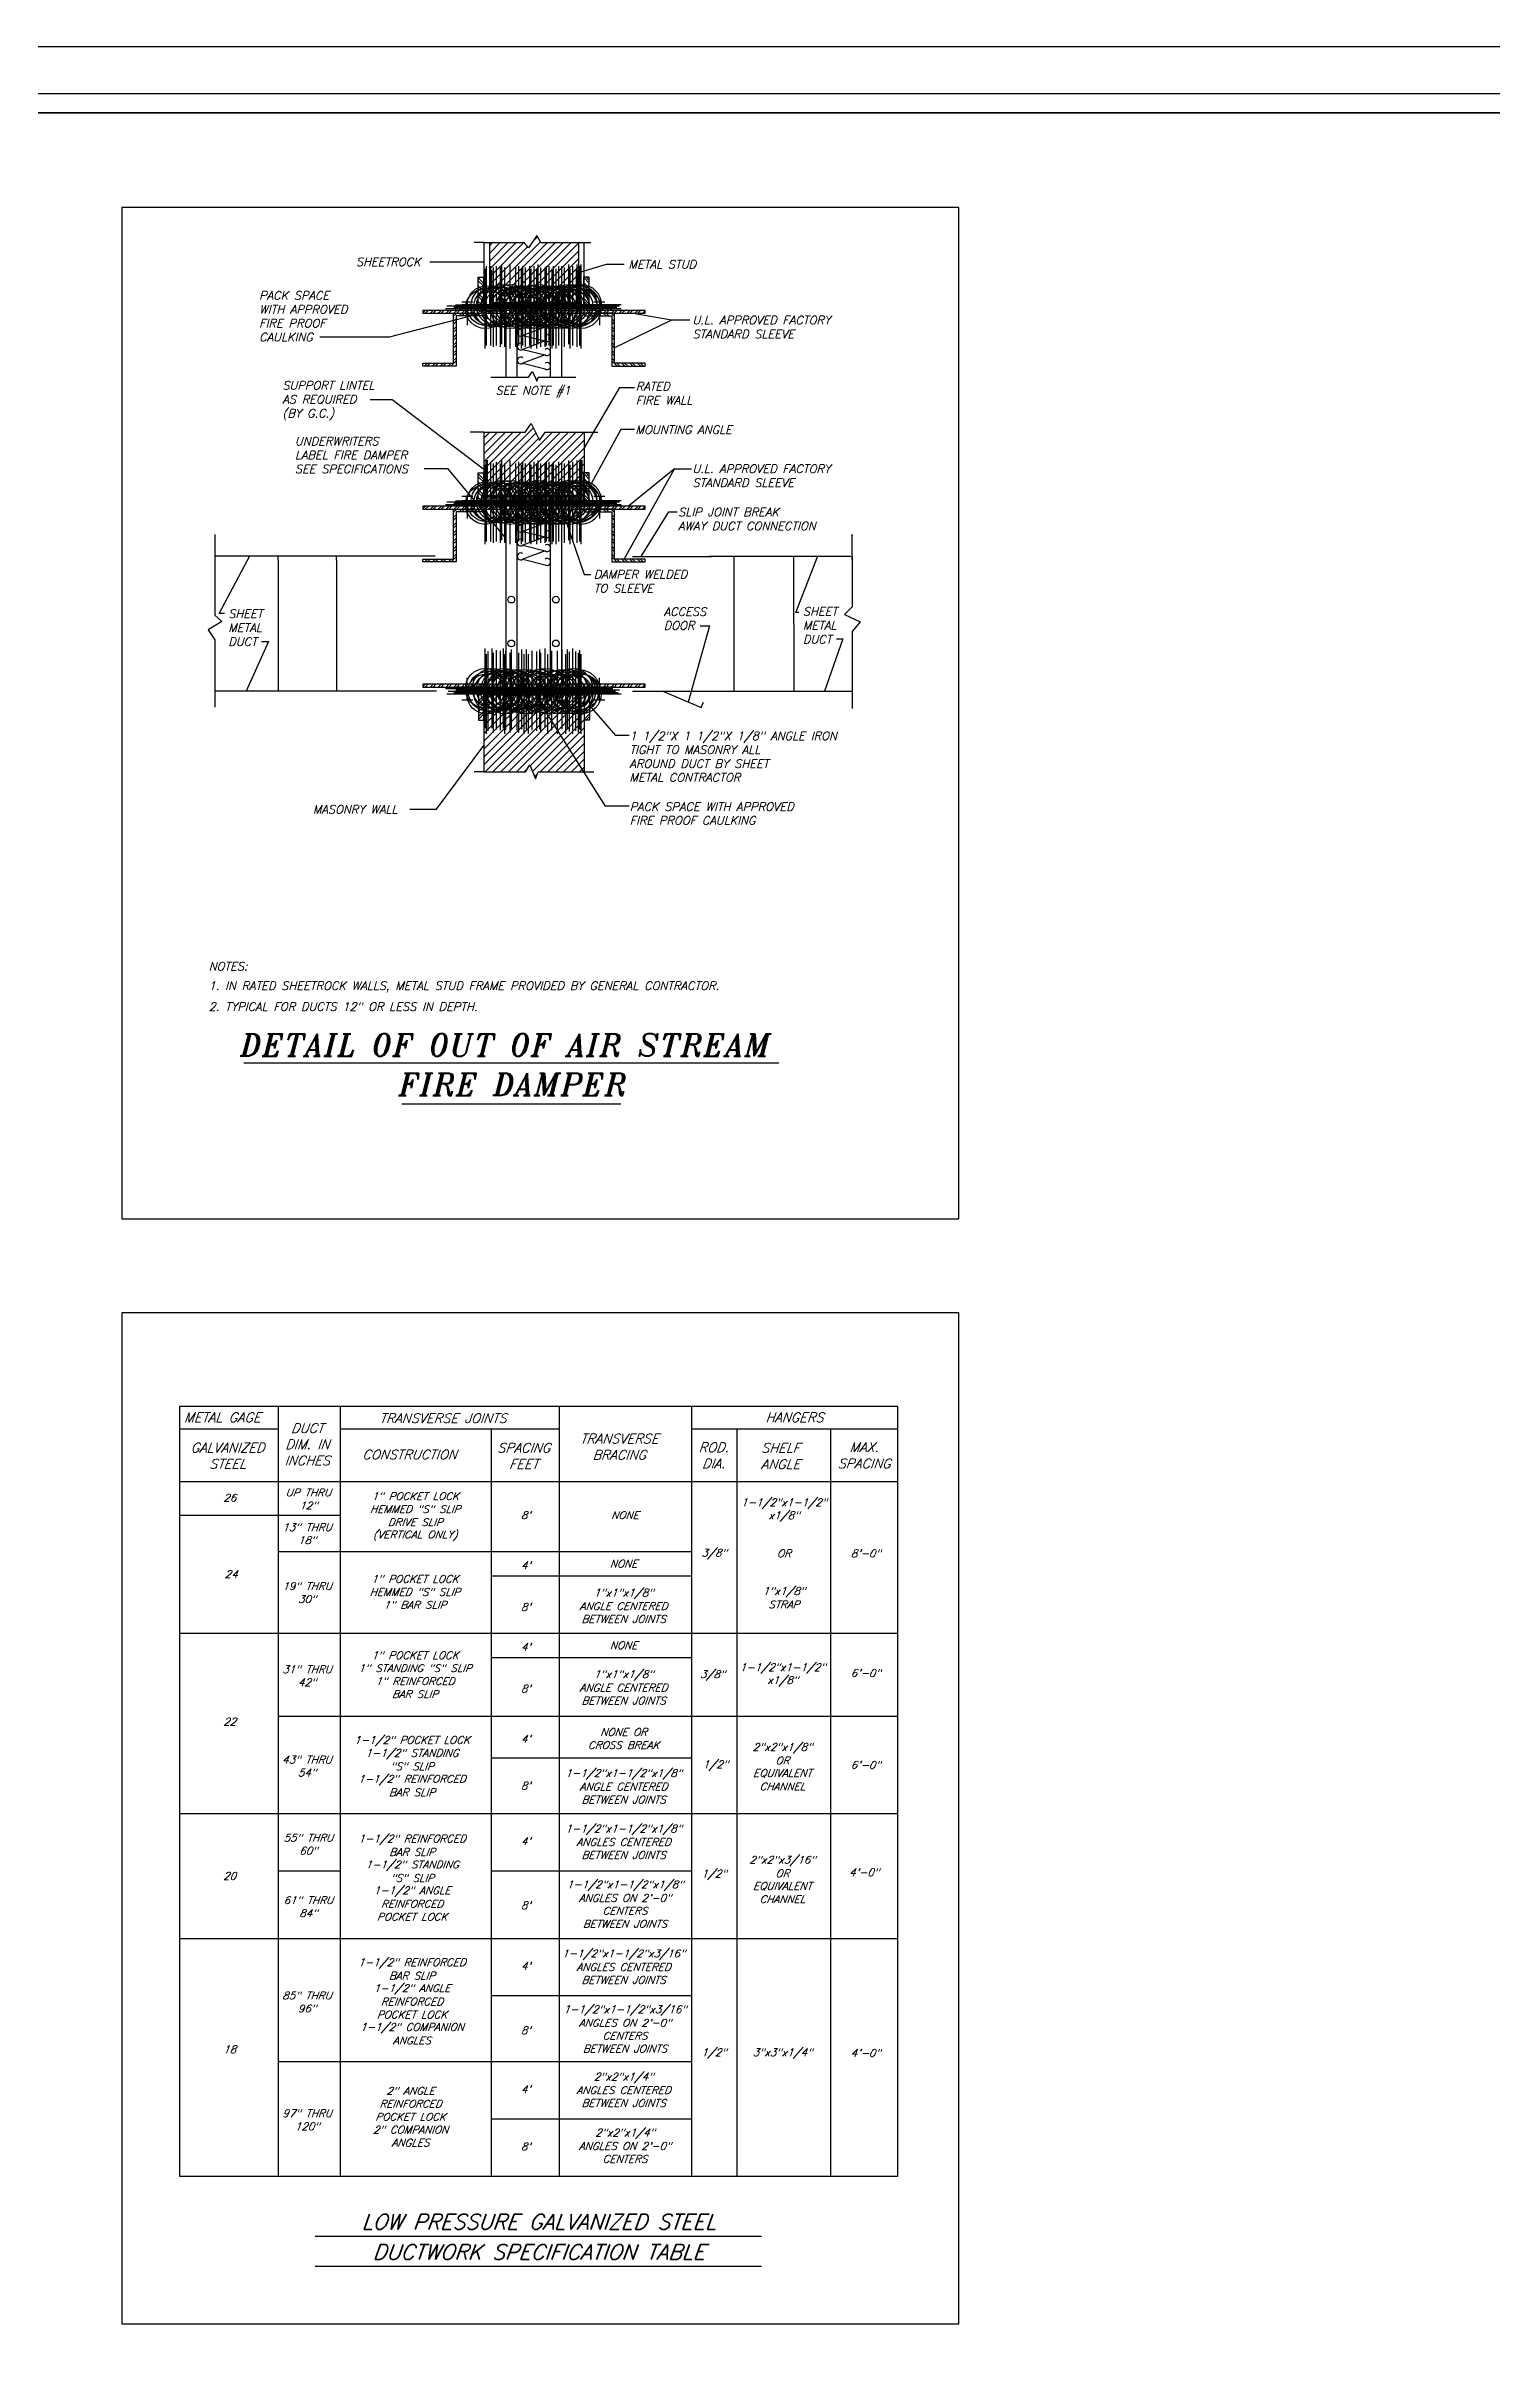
# Model space of a CAD drawing. Extents: x -730 to 2784, y 160 to 852.
# Drawn here: x -699.62 to -685.08, y 254.88 to 278.18 of the extents above; entities that cross this region are included whole.
import ezdxf
from ezdxf.enums import TextEntityAlignment as Align

# ---------------------------------------------------------------- set-up
doc = ezdxf.new("R2010")
doc.units = 0
doc.header["$MEASUREMENT"] = 0
doc.header["$PDMODE"] = 34
doc.header["$PDSIZE"] = 0.4
doc.layers.add('2', color=2, linetype='Continuous', lineweight=25)
doc.layers.add('3', color=3, linetype='Continuous', lineweight=25)
for name, color, linetype in [('4', 1, 'Continuous'), ('EQUIP', 12, 'Continuous'), ('fram', 252, 'Continuous'), ('M_HV_TABLE', 140, 'Continuous'), ('NOTE', 7, 'Continuous'), ('pipe', 5, 'Continuous'), ('Text', 42, 'Continuous'), ('WALL', 4, 'Continuous')]:
    doc.layers.add(name, color=color, linetype=linetype)
doc.styles.add('ROMANC', font='italict.shx')
doc.styles.add('SIM1', font='SIMPLEX', dxfattribs={"oblique": 20, "height": 200})
doc.styles.add('SIMR', font='SIMPLEX', dxfattribs={"oblique": 20, "height": 250})
doc.styles.add('SIMT', font='SIMPLEX', dxfattribs={"oblique": 20, "height": 400})

# ---------------------------------------------------------------- blocks, each defined once
blk = doc.blocks.new('*X222')
at = {"color": 0}
for p, q in [((3.344, 7.586), (3.898, 8.141)), ((3.344, 7.675), (3.763, 8.094)), ((3.344, 7.763), (3.674, 8.094)), ((3.344, 7.852), (3.586, 8.094)), ((3.344, 7.94), (3.498, 8.094)), ((3.344, 8.028), (3.409, 8.094)), ((3.344, 7.498), (3.928, 8.082)), ((3.366, 7.344), (4.116, 8.094)), ((3.455, 7.344), (4.205, 8.094)), ((3.543, 7.344), (4.293, 8.094)), ((3.631, 7.344), (4.381, 8.094)), ((3.72, 7.344), (4.469, 8.093)), ((3.344, 7.41), (3.957, 8.023)), ((3.808, 7.344), (4.469, 8.004)), ((3.897, 7.344), (4.469, 7.916)), ((3.985, 7.344), (4.469, 7.828)), ((4.073, 7.344), (4.469, 7.739)), ((4.162, 7.344), (4.469, 7.651)), ((4.25, 7.344), (4.469, 7.562)), ((4.339, 7.344), (4.469, 7.474)), ((4.427, 7.344), (4.469, 7.386))]:
    blk.add_line(p, q, dxfattribs=at)
blk = doc.blocks.new('*X223')
at = {"color": 0}
for p, q in [((3.344, 4.404), (4.131, 5.192)), ((3.344, 4.493), (4.043, 5.192)), ((3.344, 4.581), (3.955, 5.192)), ((3.344, 4.67), (3.866, 5.192)), ((3.344, 4.758), (3.778, 5.192)), ((3.344, 4.846), (3.69, 5.192)), ((3.344, 4.935), (3.601, 5.192)), ((3.344, 5.023), (3.513, 5.192)), ((3.344, 5.112), (3.424, 5.192)), ((3.356, 4.328), (4.22, 5.192)), ((3.444, 4.328), (4.308, 5.192)), ((3.533, 4.328), (4.397, 5.192)), ((3.621, 4.328), (4.469, 5.176)), ((3.709, 4.328), (4.469, 5.087)), ((3.864, 4.394), (4.469, 4.999)), ((3.889, 4.331), (4.469, 4.911)), ((3.975, 4.328), (4.469, 4.822)), ((4.063, 4.328), (4.469, 4.734)), ((4.151, 4.328), (4.469, 4.646)), ((4.24, 4.328), (4.469, 4.557)), ((4.328, 4.328), (4.469, 4.469)), ((3.798, 4.328), (3.835, 4.365)), ((3.915, 4.268), (3.939, 4.292)), ((4.417, 4.328), (4.469, 4.38))]:
    blk.add_line(p, q, dxfattribs=at)
blk = doc.blocks.new('*X224')
at = {"color": 0}
for p, q in [((3.406, 9.682), (3.981, 10.256)), ((3.406, 9.593), (4.063, 10.25)), ((3.406, 9.859), (3.797, 10.25)), ((3.406, 9.947), (3.709, 10.25)), ((3.406, 10.035), (3.621, 10.25)), ((3.406, 10.124), (3.532, 10.25)), ((3.406, 10.212), (3.444, 10.25)), ((3.406, 9.77), (3.835, 10.199)), ((3.448, 9.547), (4.151, 10.25)), ((3.536, 9.547), (4.24, 10.25)), ((3.625, 9.547), (4.328, 10.25)), ((3.713, 9.547), (4.406, 10.24)), ((3.884, 10.248), (3.947, 10.311)), ((3.802, 9.547), (4.406, 10.151)), ((3.89, 9.547), (4.406, 10.063)), ((3.978, 9.547), (4.406, 9.975)), ((4.067, 9.547), (4.406, 9.886)), ((4.155, 9.547), (4.406, 9.798)), ((4.244, 9.547), (4.406, 9.71)), ((4.332, 9.547), (4.406, 9.621))]:
    blk.add_line(p, q, dxfattribs=at)
blk = doc.blocks.new('*X225')
at = {"color": 0}
for p, q in [((3, 7.243), (3.039, 7.281)), ((3, 7.274), (3.007, 7.281)), ((3, 7.186), (3.031, 7.217)), ((3, 7.154), (3.031, 7.186)), ((3, 7.097), (3.031, 7.128)), ((3, 7.066), (3.031, 7.097)), ((3, 7.009), (3.031, 7.04)), ((3.064, 7.25), (3.096, 7.281)), ((3.096, 7.25), (3.127, 7.281)), ((3.153, 7.25), (3.184, 7.281)), ((3.184, 7.25), (3.215, 7.281)), ((3.241, 7.25), (3.273, 7.281)), ((3.273, 7.25), (3.304, 7.281)), ((3.33, 7.25), (3.344, 7.264)), ((3, 6.977), (3.031, 7.009)), ((3, 6.92), (3.031, 6.952)), ((3, 6.889), (3.031, 6.92)), ((3, 6.832), (3.031, 6.863)), ((3, 6.801), (3.031, 6.832)), ((3, 6.744), (3.031, 6.775)), ((2.679, 6.688), (2.71, 6.719)), ((2.71, 6.688), (2.741, 6.719)), ((2.767, 6.688), (2.798, 6.719)), ((2.798, 6.688), (2.83, 6.719)), ((2.856, 6.688), (2.887, 6.719)), ((2.887, 6.688), (2.918, 6.719)), ((2.944, 6.688), (2.975, 6.719)), ((2.975, 6.688), (3.031, 6.744))]:
    blk.add_line(p, q, dxfattribs=at)
blk = doc.blocks.new('*X226')
at = {"color": 0}
for p, q in [((2.656, 7.284), (2.685, 7.312)), ((2.685, 7.281), (2.716, 7.312)), ((2.742, 7.281), (2.773, 7.312)), ((2.773, 7.281), (2.805, 7.312)), ((2.831, 7.281), (2.862, 7.312)), ((2.862, 7.281), (2.893, 7.312)), ((2.919, 7.281), (2.95, 7.312)), ((2.95, 7.281), (2.981, 7.312)), ((3.007, 7.281), (3.039, 7.312)), ((3.039, 7.281), (3.07, 7.312)), ((3.096, 7.281), (3.127, 7.312)), ((3.127, 7.281), (3.158, 7.312)), ((3.184, 7.281), (3.215, 7.312)), ((3.215, 7.281), (3.247, 7.312)), ((3.273, 7.281), (3.304, 7.312)), ((3.304, 7.281), (3.335, 7.312)), ((3.361, 7.281), (3.392, 7.312)), ((3.392, 7.281), (3.423, 7.312)), ((3.449, 7.281), (3.481, 7.312)), ((3.481, 7.281), (3.512, 7.312)), ((3.538, 7.281), (3.569, 7.312)), ((3.569, 7.281), (3.6, 7.312)), ((3.626, 7.281), (3.657, 7.312)), ((3.657, 7.281), (3.689, 7.312)), ((3.714, 7.281), (3.746, 7.312)), ((3.746, 7.281), (3.777, 7.312)), ((3.803, 7.281), (3.834, 7.312)), ((3.834, 7.281), (3.865, 7.312)), ((3.891, 7.281), (3.922, 7.312)), ((3.922, 7.281), (3.954, 7.312)), ((3.98, 7.281), (4.011, 7.312)), ((4.011, 7.281), (4.042, 7.312)), ((4.068, 7.281), (4.099, 7.312)), ((4.099, 7.281), (4.131, 7.312)), ((4.156, 7.281), (4.188, 7.312)), ((4.188, 7.281), (4.219, 7.312)), ((4.245, 7.281), (4.276, 7.312)), ((4.276, 7.281), (4.307, 7.312)), ((4.333, 7.281), (4.364, 7.312)), ((4.364, 7.281), (4.396, 7.312)), ((4.422, 7.281), (4.453, 7.312)), ((4.453, 7.281), (4.484, 7.312)), ((4.51, 7.281), (4.541, 7.312)), ((4.541, 7.281), (4.572, 7.312)), ((4.598, 7.281), (4.63, 7.312)), ((4.63, 7.281), (4.661, 7.312)), ((4.687, 7.281), (4.718, 7.312)), ((4.718, 7.281), (4.749, 7.312)), ((4.775, 7.281), (4.806, 7.312)), ((4.806, 7.281), (4.838, 7.312)), ((4.864, 7.281), (4.895, 7.312)), ((4.895, 7.281), (4.926, 7.312)), ((4.952, 7.281), (4.983, 7.312)), ((4.983, 7.281), (5.014, 7.312)), ((5.04, 7.281), (5.072, 7.312)), ((5.072, 7.281), (5.103, 7.312)), ((5.129, 7.281), (5.156, 7.309))]:
    blk.add_line(p, q, dxfattribs=at)

msp = doc.modelspace()

# ---------------------------------------------------------------- linework, layer by layer
for p, q in [((-695.276, 275.845), (-695.22, 275.789)), ((-695.276, 275.817), (-695.22, 275.761)), ((-695.235, 275.855), (-695.22, 275.84)), ((-694.213, 275.848), (-694.158, 275.792)), ((-694.213, 275.797), (-694.158, 275.741)), ((-694.193, 275.855), (-694.158, 275.82)), ((-695.5, 275.566), (-695.453, 275.52)), ((-695.481, 275.576), (-695.425, 275.52)), ((-695.43, 275.576), (-695.374, 275.52)), ((-695.402, 275.576), (-695.346, 275.52)), ((-695.351, 275.576), (-695.295, 275.52)), ((-695.323, 275.576), (-695.267, 275.52)), ((-695.276, 275.766), (-695.22, 275.71)), ((-695.276, 275.738), (-695.22, 275.682)), ((-695.276, 275.687), (-695.22, 275.631)), ((-695.276, 275.659), (-695.22, 275.603)), ((-695.276, 275.608), (-695.22, 275.552)), ((-695.276, 275.58), (-695.22, 275.524)), ((-694.213, 275.769), (-694.158, 275.713)), ((-694.213, 275.718), (-694.158, 275.662)), ((-694.213, 275.69), (-694.158, 275.634)), ((-694.213, 275.639), (-694.158, 275.583)), ((-694.213, 275.611), (-694.122, 275.52)), ((-694.213, 275.56), (-694.173, 275.52)), ((-694.15, 275.576), (-694.094, 275.52)), ((-694.099, 275.576), (-694.043, 275.52)), ((-694.071, 275.576), (-694.015, 275.52)), ((-694.02, 275.576), (-693.964, 275.52)), ((-693.992, 275.576), (-693.936, 275.52)), ((-693.941, 275.576), (-693.934, 275.569)), ((-694.213, 275.532), (-694.201, 275.52)), ((-695.276, 273.874), (-695.22, 273.818)), ((-695.276, 273.846), (-695.22, 273.79)), ((-695.276, 273.795), (-695.22, 273.739)), ((-695.276, 273.767), (-695.22, 273.711)), ((-695.276, 273.716), (-695.22, 273.66)), ((-695.276, 273.688), (-695.22, 273.632)), ((-695.235, 273.884), (-695.22, 273.869)), ((-694.213, 273.877), (-694.158, 273.821)), ((-694.213, 273.826), (-694.158, 273.77)), ((-694.213, 273.798), (-694.158, 273.742)), ((-694.213, 273.747), (-694.158, 273.691)), ((-694.213, 273.719), (-694.158, 273.663)), ((-694.193, 273.884), (-694.158, 273.849)), ((-695.5, 273.595), (-695.453, 273.549)), ((-695.481, 273.605), (-695.425, 273.549)), ((-695.43, 273.605), (-695.374, 273.549)), ((-695.402, 273.605), (-695.346, 273.549)), ((-695.351, 273.605), (-695.295, 273.549)), ((-695.323, 273.605), (-695.267, 273.549)), ((-695.276, 273.637), (-695.22, 273.581)), ((-695.276, 273.609), (-695.22, 273.553)), ((-694.213, 273.668), (-694.158, 273.612)), ((-694.213, 273.64), (-694.122, 273.549)), ((-694.213, 273.589), (-694.173, 273.549)), ((-694.213, 273.561), (-694.201, 273.549)), ((-694.15, 273.605), (-694.094, 273.549)), ((-694.099, 273.605), (-694.043, 273.549)), ((-694.071, 273.605), (-694.015, 273.549)), ((-694.02, 273.605), (-693.964, 273.549)), ((-693.992, 273.605), (-693.936, 273.549)), ((-693.941, 273.605), (-693.934, 273.598)), ((-695.497, 271.682), (-695.451, 271.729)), ((-695.479, 271.673), (-695.423, 271.729)), ((-695.427, 271.673), (-695.372, 271.729)), ((-695.4, 271.673), (-695.344, 271.729)), ((-695.348, 271.673), (-695.292, 271.729)), ((-695.32, 271.673), (-695.265, 271.729)), ((-695.273, 271.669), (-695.218, 271.725)), ((-695.273, 271.641), (-695.218, 271.697)), ((-695.273, 271.59), (-695.218, 271.646)), ((-695.273, 271.562), (-695.218, 271.618)), ((-694.213, 271.689), (-694.173, 271.729)), ((-694.213, 271.638), (-694.122, 271.729)), ((-694.213, 271.717), (-694.201, 271.729)), ((-694.213, 271.61), (-694.158, 271.666)), ((-694.213, 271.559), (-694.158, 271.615)), ((-694.213, 271.531), (-694.158, 271.587)), ((-694.15, 271.673), (-694.094, 271.729)), ((-694.099, 271.673), (-694.043, 271.729)), ((-694.071, 271.673), (-694.015, 271.729)), ((-694.02, 271.673), (-693.964, 271.729)), ((-693.992, 271.673), (-693.936, 271.729)), ((-693.941, 271.673), (-693.934, 271.68)), ((-695.273, 271.511), (-695.218, 271.567)), ((-695.273, 271.483), (-695.218, 271.539)), ((-695.273, 271.432), (-695.218, 271.488)), ((-695.273, 271.404), (-695.218, 271.46)), ((-695.233, 271.393), (-695.218, 271.408)), ((-694.213, 271.48), (-694.158, 271.536)), ((-694.213, 271.452), (-694.158, 271.508)), ((-694.213, 271.401), (-694.158, 271.456)), ((-694.193, 271.393), (-694.158, 271.429))]:
    msp.add_line(p, q)
at = {"layer": '2', "color": 0}
for p, q in [((-695.218, 276.203), (-695.218, 275.574)), ((-695.162, 276.203), (-695.162, 275.574)), ((-694.267, 276.203), (-694.267, 275.574)), ((-694.211, 275.574), (-694.211, 276.203)), ((-695.441, 275.606), (-695.329, 275.606)), ((-695.385, 275.593), (-695.385, 275.369)), ((-695.218, 275.574), (-694.211, 275.574)), ((-694.113, 275.606), (-694.001, 275.606)), ((-694.057, 275.593), (-694.057, 275.369)), ((-694.996, 275.491), (-694.996, 274.848)), ((-694.884, 274.848), (-694.884, 275.481)), ((-694.602, 275.491), (-694.826, 275.407)), ((-694.826, 275.407), (-694.602, 275.351)), ((-694.602, 275.351), (-694.826, 275.267)), ((-694.549, 274.848), (-694.549, 275.481)), ((-694.437, 275.491), (-694.437, 274.848)), ((-694.826, 275.267), (-694.602, 275.211)), ((-694.602, 275.211), (-694.826, 275.127)), ((-694.826, 275.127), (-694.602, 275.071)), ((-694.602, 275.071), (-694.826, 274.987)), ((-694.826, 274.987), (-694.602, 274.931)), ((-695.218, 274.293), (-695.218, 273.622)), ((-694.211, 274.293), (-694.211, 273.622)), ((-695.441, 273.65), (-695.329, 273.65)), ((-695.385, 273.65), (-695.385, 273.426)), ((-695.218, 273.622), (-694.211, 273.622)), ((-694.996, 273.52), (-694.996, 271.758)), ((-694.884, 271.758), (-694.884, 273.51)), ((-694.602, 273.52), (-694.826, 273.436)), ((-694.549, 271.758), (-694.549, 273.51)), ((-694.437, 273.52), (-694.437, 271.758)), ((-694.113, 273.65), (-694.001, 273.65)), ((-694.057, 273.65), (-694.057, 273.426)), ((-694.826, 273.436), (-694.602, 273.38)), ((-694.602, 273.38), (-694.826, 273.296)), ((-694.826, 273.296), (-694.602, 273.24)), ((-694.602, 273.24), (-694.826, 273.156)), ((-696.474, 273.048), (-697.915, 273.048)), ((-697.288, 273.009), (-697.288, 273.039)), ((-697.288, 273.007), (-697.288, 271.688)), ((-696.699, 273.007), (-696.699, 273.049)), ((-696.699, 273.007), (-696.699, 271.688)), ((-695.707, 273.048), (-696.474, 273.048)), ((-694.826, 273.156), (-694.602, 273.1)), ((-694.602, 273.1), (-694.826, 273.016)), ((-694.826, 273.016), (-694.602, 272.96)), ((-693.722, 273.044), (-692.929, 273.044)), ((-692.953, 273.046), (-691.527, 273.046)), ((-692.705, 273.046), (-692.705, 271.688)), ((-692.104, 273.037), (-692.1, 271.688)), ((-695.385, 271.6), (-695.385, 271.824)), ((-694.057, 271.6), (-694.057, 271.824)), ((-695.693, 271.688), (-697.915, 271.688)), ((-695.441, 271.6), (-695.329, 271.6)), ((-695.218, 271.651), (-695.218, 270.882)), ((-695.218, 271.651), (-694.211, 271.651)), ((-694.211, 271.651), (-694.211, 270.882)), ((-694.113, 271.6), (-694.001, 271.6)), ((-693.722, 271.688), (-691.513, 271.688)), ((-693.417, 271.688), (-693.033, 271.524)), ((-693.033, 271.524), (-693.009, 271.578)), ((-697.631, 267.949), (-692.253, 267.949)), ((-696.043, 267.537), (-693.841, 267.537))]:
    msp.add_line(p, q, dxfattribs=at)
at = {"layer": '2', "color": 0, "const_width": 0.028}
for points in [[(-695.148, 275.924), (-695.148, 275.588), (-694.281, 275.588), (-694.281, 275.924)], [(-695.19, 274.013), (-695.19, 273.65), (-694.239, 273.65), (-694.239, 274.013)]]:
    msp.add_lwpolyline(points, dxfattribs=at)
at = {"layer": '2', "color": 0}
for centre, start, end in [((-694.847, 275.435), 53.1301, 306.8699), ((-694.847, 275.295), 53.1301, 306.8699), ((-694.582, 275.379), 233.1301, 126.8699), ((-694.847, 275.155), 53.1301, 306.8699), ((-694.582, 275.239), 233.1301, 126.8699), ((-694.582, 275.099), 233.1301, 126.8699), ((-694.847, 275.015), 53.1301, 306.8699), ((-694.582, 274.959), 233.1301, 126.8699), ((-694.847, 273.464), 53.1301, 306.8699), ((-694.847, 273.324), 53.1301, 306.8699), ((-694.847, 273.184), 53.1301, 306.8699), ((-694.582, 273.408), 233.1301, 126.8699), ((-694.582, 273.268), 233.1301, 126.8699), ((-694.847, 273.044), 53.1301, 306.8699), ((-694.582, 273.128), 233.1301, 126.8699), ((-694.582, 272.988), 233.1301, 126.8699)]:
    msp.add_arc(centre, 0.0349, start, end, dxfattribs=at)
for points in [[(-694.994, 275.491), (-695.05, 275.491), (-694.994, 275.435)], [(-694.435, 275.491), (-694.379, 275.491), (-694.435, 275.435)], [(-694.994, 273.52), (-695.05, 273.52), (-694.994, 273.464)], [(-694.435, 273.52), (-694.379, 273.52), (-694.435, 273.464)], [(-694.994, 271.758), (-694.994, 271.814), (-695.05, 271.758)], [(-694.435, 271.758), (-694.379, 271.758), (-694.435, 271.814)]]:
    msp.add_solid(points, dxfattribs=at)
at = {"layer": '4', "color": 0}
for p, q in [((-694.686, 276.273), (-694.77, 276.148)), ((-694.644, 276.203), (-694.686, 276.273)), ((-695.763, 276.008), (-695.218, 276.008)), ((-695.218, 276.203), (-695.315, 276.203)), ((-695.218, 276.203), (-694.812, 276.203)), ((-694.77, 276.148), (-694.812, 276.203)), ((-694.644, 276.203), (-694.211, 276.203)), ((-694.211, 276.203), (-694.141, 276.203)), ((-695.276, 275.854), (-695.22, 275.854)), ((-695.276, 275.574), (-695.276, 275.854)), ((-695.22, 275.518), (-695.22, 275.854)), ((-693.987, 275.98), (-694.267, 275.896)), ((-694.213, 275.518), (-694.213, 275.854)), ((-694.158, 275.854), (-694.213, 275.854)), ((-694.158, 275.574), (-694.158, 275.854)), ((-693.806, 275.98), (-693.987, 275.98)), ((-695.5, 275.574), (-695.276, 275.574)), ((-695.5, 275.518), (-695.5, 275.574)), ((-693.934, 275.574), (-694.158, 275.574)), ((-693.934, 275.518), (-693.934, 275.574)), ((-696.168, 275.253), (-695.092, 275.532)), ((-695.833, 275.518), (-695.833, 275.491)), ((-693.596, 275.518), (-695.833, 275.518)), ((-695.833, 275.491), (-693.596, 275.491)), ((-695.525, 275.491), (-695.218, 275.491)), ((-695.525, 274.987), (-695.525, 275.491)), ((-695.22, 275.518), (-695.5, 275.518)), ((-695.22, 275.518), (-695.5, 275.518)), ((-695.497, 275.463), (-695.497, 274.959)), ((-695.218, 275.463), (-695.497, 275.463)), ((-695.218, 275.491), (-695.218, 275.463)), ((-693.934, 275.518), (-694.213, 275.518)), ((-693.934, 275.518), (-694.213, 275.518)), ((-694.211, 275.491), (-694.211, 275.463)), ((-693.904, 275.491), (-694.211, 275.491)), ((-694.211, 275.463), (-693.932, 275.463)), ((-693.932, 275.463), (-693.932, 274.959)), ((-693.904, 274.987), (-693.904, 275.491)), ((-693.33, 275.421), (-693.904, 275.141)), ((-693.33, 275.421), (-693.736, 275.491)), ((-693.596, 275.491), (-693.596, 275.518)), ((-693.148, 275.421), (-693.33, 275.421)), ((-696.867, 275.253), (-696.168, 275.253)), ((-695.833, 274.987), (-695.525, 274.987)), ((-695.833, 274.959), (-695.833, 274.987)), ((-695.497, 274.959), (-695.833, 274.959)), ((-695.148, 274.848), (-694.77, 274.848)), ((-694.77, 274.848), (-694.728, 274.903)), ((-694.728, 274.903), (-694.686, 274.806)), ((-694.686, 274.806), (-694.672, 274.848)), ((-694.672, 274.848), (-694.295, 274.848)), ((-693.932, 274.959), (-693.596, 274.959)), ((-693.596, 274.987), (-693.904, 274.987)), ((-693.596, 274.959), (-693.596, 274.987)), ((-696.363, 274.624), (-696.14, 274.624)), ((-696.14, 274.624), (-695.204, 273.911)), ((-693.855, 274.742), (-694.211, 274.135)), ((-693.855, 274.742), (-693.704, 274.742)), ((-694.798, 274.297), (-694.742, 274.381)), ((-694.742, 274.381), (-694.658, 274.213)), ((-695.218, 274.293), (-695.357, 274.293)), ((-695.218, 274.293), (-694.798, 274.293)), ((-694.658, 274.209), (-694.602, 274.293)), ((-694.602, 274.293), (-694.211, 274.293)), ((-694.211, 274.293), (-694.071, 274.293)), ((-693.84, 274.319), (-694.155, 273.743)), ((-693.704, 274.319), (-693.84, 274.319)), ((-695.82, 273.927), (-695.584, 273.927)), ((-695.584, 273.927), (-695.001, 273.228)), ((-693.806, 273.016), (-693.302, 273.925)), ((-693.302, 273.925), (-693.764, 273.548)), ((-693.302, 273.925), (-693.132, 273.925)), ((-695.276, 273.603), (-695.276, 273.883)), ((-695.276, 273.883), (-695.22, 273.883)), ((-695.22, 273.548), (-695.22, 273.883)), ((-694.158, 273.883), (-694.213, 273.883)), ((-694.213, 273.548), (-694.213, 273.883)), ((-694.158, 273.603), (-694.158, 273.883)), ((-693.596, 273.548), (-695.833, 273.548)), ((-695.833, 273.548), (-695.833, 273.52)), ((-695.833, 273.52), (-693.596, 273.52)), ((-695.525, 273.016), (-695.525, 273.52)), ((-695.525, 273.52), (-695.218, 273.52)), ((-695.5, 273.548), (-695.5, 273.603)), ((-695.5, 273.603), (-695.276, 273.603)), ((-695.22, 273.548), (-695.5, 273.548)), ((-695.218, 273.492), (-695.497, 273.492)), ((-695.497, 273.492), (-695.497, 272.988)), ((-695.218, 273.52), (-695.218, 273.492)), ((-694.421, 273.478), (-694.211, 272.863)), ((-693.934, 273.548), (-694.213, 273.548)), ((-693.904, 273.52), (-694.211, 273.52)), ((-694.211, 273.52), (-694.211, 273.492)), ((-694.211, 273.492), (-693.932, 273.492)), ((-693.934, 273.603), (-694.158, 273.603)), ((-693.934, 273.548), (-693.934, 273.603)), ((-693.932, 273.492), (-693.932, 272.988)), ((-693.904, 273.016), (-693.904, 273.52)), ((-693.638, 273.044), (-693.358, 273.492)), ((-693.596, 273.52), (-693.596, 273.548)), ((-693.358, 273.492), (-693.273, 273.492)), ((-697.922, 273.264), (-697.922, 272.454)), ((-691.514, 273.007), (-691.514, 273.265)), ((-691.514, 273.258), (-691.514, 273.251)), ((-697.881, 272.47), (-697.572, 273.051)), ((-695.833, 272.988), (-695.833, 273.016)), ((-695.833, 273.016), (-695.525, 273.016)), ((-695.497, 272.988), (-695.833, 272.988)), ((-693.932, 272.988), (-693.596, 272.988)), ((-693.596, 273.016), (-693.904, 273.016)), ((-693.596, 272.988), (-693.596, 273.016)), ((-692.083, 272.48), (-691.864, 273.04)), ((-691.514, 273.046), (-691.514, 272.537)), ((-694.211, 272.863), (-694.141, 272.863)), ((-691.514, 272.537), (-691.593, 272.461)), ((-697.853, 272.388), (-697.991, 272.305)), ((-697.991, 272.305), (-697.922, 272.206)), ((-697.922, 272.454), (-697.853, 272.388)), ((-697.826, 272.47), (-697.881, 272.47)), ((-692.949, 272.347), (-693.163, 271.577)), ((-693.044, 272.347), (-692.949, 272.347)), ((-692.051, 272.48), (-692.083, 272.48)), ((-691.593, 272.461), (-691.435, 272.385)), ((-691.435, 272.385), (-691.514, 272.29)), ((-691.514, 272.29), (-691.514, 271.513)), ((-697.922, 272.206), (-697.922, 271.528)), ((-697.385, 272.189), (-697.608, 271.688)), ((-697.454, 272.189), (-697.385, 272.189)), ((-691.608, 272.215), (-691.793, 271.688)), ((-691.672, 272.215), (-691.608, 272.215)), ((-695.833, 271.758), (-695.833, 271.73)), ((-693.596, 271.758), (-695.833, 271.758)), ((-695.833, 271.73), (-693.596, 271.73)), ((-695.525, 271.73), (-695.218, 271.73)), ((-695.22, 271.758), (-695.5, 271.758)), ((-695.218, 271.73), (-695.497, 271.73)), ((-695.497, 271.73), (-695.497, 271.674)), ((-695.497, 271.674), (-695.273, 271.674)), ((-695.273, 271.674), (-695.273, 271.395)), ((-695.218, 271.395), (-695.218, 271.73)), ((-693.995, 270.533), (-694.713, 271.669)), ((-693.934, 271.758), (-694.213, 271.758)), ((-694.211, 271.73), (-694.211, 271.395)), ((-693.932, 271.73), (-694.211, 271.73)), ((-693.904, 271.73), (-694.211, 271.73)), ((-694.155, 271.674), (-694.155, 271.395)), ((-693.932, 271.674), (-694.155, 271.674)), ((-693.932, 271.73), (-693.932, 271.674)), ((-693.596, 271.73), (-693.596, 271.758)), ((-695.273, 271.395), (-695.218, 271.395)), ((-694.155, 271.395), (-694.211, 271.395)), ((-693.89, 271.241), (-694.155, 271.549)), ((-695.693, 270.5), (-695.218, 271.143)), ((-693.758, 271.241), (-693.89, 271.241)), ((-694.798, 270.878), (-694.756, 270.948)), ((-694.756, 270.948), (-694.7, 270.808)), ((-695.218, 270.878), (-695.315, 270.878)), ((-695.218, 270.878), (-694.798, 270.878)), ((-694.7, 270.808), (-694.672, 270.878)), ((-694.672, 270.878), (-694.211, 270.878)), ((-694.211, 270.878), (-694.113, 270.878)), ((-695.964, 270.5), (-695.693, 270.5)), ((-693.758, 270.533), (-693.995, 270.533))]:
    msp.add_line(p, q, dxfattribs=at)
for centre in [(-694.942, 272.609), (-694.494, 272.609), (-694.942, 272.169), (-694.494, 272.169)]:
    msp.add_circle(centre, 0.0335, dxfattribs=at)
for p in [(-695.204, 275.537), (-695.19, 275.565), (-695.148, 275.565), (-695.12, 275.551), (-695.092, 275.565), (-695.05, 275.551), (-695.036, 275.579), (-695.008, 275.551), (-694.952, 275.579), (-694.952, 275.537), (-694.896, 275.551), (-694.868, 275.565), (-694.84, 275.537), (-694.826, 275.565), (-694.798, 275.551), (-694.756, 275.565), (-694.742, 275.537), (-694.714, 275.565), (-694.686, 275.537), (-694.672, 275.579), (-694.644, 275.551), (-694.602, 275.551), (-694.589, 275.565), (-694.561, 275.565), (-694.533, 275.537), (-694.519, 275.565), (-694.491, 275.537), (-694.463, 275.565), (-694.435, 275.565), (-694.435, 275.537), (-694.407, 275.551), (-694.365, 275.579), (-694.351, 275.537), (-694.323, 275.565), (-694.281, 275.579), (-694.281, 275.551), (-694.253, 275.565), (-694.239, 275.579), (-694.239, 275.537), (-695.204, 273.566), (-695.19, 273.594), (-695.148, 273.594), (-695.12, 273.58), (-695.092, 273.594), (-695.05, 273.58), (-695.036, 273.608), (-695.008, 273.58), (-694.952, 273.608), (-694.952, 273.566), (-694.896, 273.58), (-694.868, 273.594), (-694.84, 273.566), (-694.826, 273.594), (-694.798, 273.58), (-694.756, 273.594), (-694.742, 273.566), (-694.714, 273.594), (-694.686, 273.566), (-694.672, 273.608), (-694.644, 273.58), (-694.602, 273.58), (-694.589, 273.594), (-694.561, 273.594), (-694.533, 273.566), (-694.519, 273.594), (-694.491, 273.566), (-694.463, 273.594), (-694.435, 273.594), (-694.435, 273.566), (-694.407, 273.58), (-694.365, 273.608), (-694.351, 273.566), (-694.323, 273.594), (-694.281, 273.608), (-694.281, 273.58), (-694.253, 273.594), (-694.239, 273.608), (-694.239, 273.566), (-695.204, 271.716), (-695.19, 271.66), (-695.176, 271.688), (-695.134, 271.716), (-695.12, 271.674), (-695.092, 271.702), (-695.052, 271.695), (-695.022, 271.716), (-695.008, 271.66), (-694.996, 271.695), (-694.952, 271.674), (-694.939, 271.706), (-694.883, 271.695), (-694.868, 271.674), (-694.836, 271.706), (-694.812, 271.66), (-694.789, 271.706), (-694.77, 271.66), (-694.733, 271.695), (-694.686, 271.688), (-694.657, 271.706), (-694.644, 271.674), (-694.601, 271.718), (-694.575, 271.66), (-694.535, 271.695), (-694.479, 271.695), (-694.477, 271.66), (-694.432, 271.706), (-694.393, 271.66), (-694.376, 271.706), (-694.357, 271.684), (-694.323, 271.716), (-694.323, 271.66), (-694.295, 271.688), (-694.267, 271.674), (-694.253, 271.702), (-694.239, 271.66)]:
    msp.add_point(p, dxfattribs=at)
at = {"layer": 'EQUIP', "color": 7}
for p, q in [((-698.277, 263.399), (-696.664, 263.399)), ((-697.285, 263.033), (-693.13, 263.033)), ((-695.144, 262.789), (-693.13, 262.789)), ((-698.277, 262.213), (-691.057, 262.213)), ((-695.144, 261.969), (-693.13, 261.969)), ((-697.285, 261.376), (-691.057, 261.376)), ((-695.144, 260.957), (-693.13, 260.957)), ((-698.277, 260.399), (-691.057, 260.399)), ((-697.285, 259.823), (-696.664, 259.823)), ((-695.144, 259.823), (-693.13, 259.823)), ((-698.277, 259.142), (-691.057, 259.142)), ((-695.144, 258.566), (-693.13, 258.566)), ((-697.285, 257.903), (-693.13, 257.903)), ((-695.144, 257.327), (-693.13, 257.327))]:
    msp.add_line(p, q, dxfattribs=at)
at = {"layer": 'fram'}
msp.add_line((-665.384, 277.698), (-729.43, 277.698), dxfattribs=at)
for points in [[(-729.907, 278.175), (-664.907, 278.175), (-664.907, 240.175), (-729.907, 240.175)], [(-672.961, 277.698), (-729.43, 277.698), (-729.43, 240.652), (-672.961, 240.652)]]:
    msp.add_lwpolyline(points, close=True, dxfattribs=at)
at = {"layer": 'M_HV_TABLE', "color": 7, "ltscale": 50}
for points in [[(-698.858, 266.381), (-690.442, 266.381), (-690.442, 276.553), (-698.858, 276.553)], [(-698.858, 255.264), (-690.442, 255.264), (-690.442, 265.435), (-698.858, 265.435)]]:
    msp.add_lwpolyline(points, close=True, dxfattribs=at)
at = {"layer": 'pipe', "color": 7}
for p, q in [((-691.057, 264.493), (-698.277, 264.493)), ((-698.277, 264.493), (-698.277, 256.751)), ((-697.285, 264.493), (-697.285, 256.751)), ((-696.664, 264.493), (-696.664, 256.751)), ((-694.46, 264.493), (-694.46, 256.751)), ((-693.13, 264.493), (-693.13, 256.751)), ((-691.057, 256.751), (-691.057, 264.493)), ((-697.285, 264.265), (-698.277, 264.265)), ((-694.46, 264.265), (-696.664, 264.265)), ((-695.144, 264.265), (-695.144, 256.751)), ((-691.057, 264.265), (-693.13, 264.265)), ((-692.674, 264.265), (-692.674, 256.751)), ((-691.73, 256.751), (-691.73, 264.265)), ((-691.057, 263.733), (-698.277, 263.733)), ((-698.277, 256.751), (-691.057, 256.751))]:
    msp.add_line(p, q, dxfattribs=at)
at = {"layer": 'Text', "color": 7}
for p, q in [((-696.914, 256.147), (-692.428, 256.147)), ((-696.914, 255.843), (-692.428, 255.843))]:
    msp.add_line(p, q, dxfattribs=at)
at = {"layer": 'WALL', "linetype": 'Continuous'}
msp.add_lwpolyline([(-673.153, 277.506, 0.0192, 0.0192, 0), (-729.238, 277.506, 0.0192, 0.0192, 0), (-729.238, 240.844, 0.0192, 0.0192, 0), (-673.153, 240.844, 0.0192, 0.0192, 0)], format="xyseb", close=True, dxfattribs=at)

# ---------------------------------------------------------------- block references
at = {"layer": '3', "color": 0, "yscale": 0.8946161236036687}
for name, p, xscale, zscale in [('*X224', (-698.209, 267.034), 0.8946161236037824, 0.8946161236038336), ('*X226', (-698.209, 268.977), 0.8946161236037824, 0.8946161236038336), ('*X225', (-698.209, 268.977), 0.8946161236037824, 0.8946161236038336), ('*X225', (-691.22, 268.977), -0.8946161236037824, 0.8946161236549284), ('*X222', (-698.209, 267.052), 0.8946161236037824, 0.8946161236038336), ('*X226', (-698.209, 267.006), 0.8946161236037824, 0.8946161236038336), ('*X225', (-698.209, 267.006), 0.8946161236037824, 0.8946161236038336), ('*X225', (-691.22, 267.006), -0.8946161236037824, 0.8946161236549284), ('*X226', (-698.209, 265.216), 0.8946161236037824, 0.8946161236038336), ('*X223', (-698.209, 267.006), 0.8946161236037824, 0.8946161236038336)]:
    msp.add_blockref(name, p, dxfattribs=dict(at, xscale=xscale, zscale=zscale))

# ---------------------------------------------------------------- texts
at = {"layer": '2', "color": 0, "style": 'ROMANC'}
msp.add_text('DETAIL OF OUT OF AIR STREAM', height=0.22365, dxfattribs=at).set_placement((-697.669, 268.018))
msp.add_text('FIRE DAMPER', height=0.22365, dxfattribs=at).set_placement((-694.925, 267.621), align=Align.CENTER)
at = {"layer": '4', "color": 0, "style": 'ROMANC'}
for s, height, p in [('SHEETROCK', 0.0839, (-696.504, 275.965)), ('METAL STUD', 0.0839, (-693.764, 275.94)), ('PACK SPACE', 0.0839, (-697.477, 275.627)), ('WITH APPROVED', 0.08387, (-697.477, 275.487)), ('FIRE PROOF', 0.0839, (-697.477, 275.348)), ('STANDARD SLEEVE', 0.08387, (-693.121, 275.239)), ('U.L. APPROVED FACTORY', 0.08387, (-693.121, 275.379)), ('CAULKING', 0.0839, (-697.477, 275.208)), ('AS REQUIRED', 0.08387, (-697.244, 274.582)), ('SUPPORT LINTEL', 0.08387, (-697.244, 274.722)), ('RATED', 0.0839, (-693.69, 274.713)), ('FIRE WALL', 0.0839, (-693.69, 274.573)), ('(BY G.C.)', 0.0839, (-697.244, 274.442)), ('UNDERWRITERS', 0.08387, (-697.118, 274.161)), ('MOUNTING ANGLE', 0.08387, (-693.694, 274.276)), ('LABEL FIRE DAMPER', 0.08387, (-697.118, 274.021)), ('SEE SPECIFICATIONS', 0.08387, (-697.118, 273.882)), ('U.L. APPROVED FACTORY', 0.08387, (-693.121, 273.883)), ('STANDARD SLEEVE', 0.08387, (-693.121, 273.743)), ('SLIP JOINT BREAK', 0.08387, (-693.265, 273.448)), ('AWAY DUCT CONNECTION', 0.08387, (-693.265, 273.308)), ('DAMPER WELDED', 0.08387, (-694.113, 272.821)), ('TO SLEEVE', 0.0839, (-694.113, 272.681)), ('ACCESS', 0.0839, (-693.41, 272.446)), ('SHEET', 0.0839, (-692.01, 272.448)), ('METAL', 0.0839, (-697.788, 272.285)), ('SHEET ', 0.0839, (-697.788, 272.425)), ('DOOR', 0.0839, (-693.41, 272.307)), ('METAL', 0.0839, (-692.01, 272.308)), ('DUCT', 0.0839, (-697.788, 272.145)), ('DUCT', 0.0839, (-692.01, 272.168)), ('TIGHT TO MASONRY ALL', 0.08387, (-693.754, 271.057)), ('1 1/2"X 1 1/2"X 1/8" ANGLE IRON', 0.08387, (-693.754, 271.197)), ('AROUND DUCT BY SHEET', 0.08387, (-693.754, 270.917)), ('METAL CONTRACTOR', 0.08387, (-693.754, 270.778)), ('MASONRY WALL', 0.08387, (-696.937, 270.457)), ('PACK SPACE WITH APPROVED', 0.08387, (-693.752, 270.485)), ('FIRE PROOF CAULKING', 0.08387, (-693.752, 270.346)), ('NOTES:', 0.0839, (-697.985, 268.879)), ('2. TYPICAL FOR DUCTS 12" OR LESS IN DEPTH.', 0.08387, (-697.985, 268.473)), ('1. IN RATED SHEETROCK WALLS, METAL STUD FRAME PROVIDED BY GENERAL CONTRACTOR.', 0.08387, (-697.985, 268.683))]:
    msp.add_text(s, height=height, dxfattribs=at).set_placement(p)
msp.add_text('SEE NOTE #1', height=0.08387, dxfattribs=at).set_placement((-694.723, 274.671), align=Align.CENTER)
at = {"layer": 'NOTE', "color": 7, "style": 'SIMR', "oblique": 20}
msp.add_text('METAL GAGE', height=0.095, dxfattribs=at).set_placement((-698.233, 264.336))
at = {"layer": 'NOTE', "color": 7, "oblique": 20}
for s, height, style, p in [('TRANSVERSE JOINTS', 0.095, 'SIMR', (-695.63, 264.374)), ('HANGERS', 0.095, 'SIMR', (-692.096, 264.383)), ('TRANSVERSE', 0.095, 'SIMR', (-693.858, 264.169)), ('ROD.', 0.095, 'SIMR', (-692.909, 264.082)), ('MAX.', 0.095, 'SIMR', (-691.396, 264.083)), ('BRACING', 0.095, 'SIMR', (-693.858, 264.006)), ('DIA.', 0.095, 'SIMR', (-692.909, 263.919)), ('ANGLE', 0.095, 'SIMR', (-692.236, 263.913)), ('SHELF', 0.095, 'SIMR', (-692.236, 264.076)), ('SPACING', 0.095, 'SIMR', (-691.396, 263.92)), ('UP THRU', 0.076, 'SIM1', (-696.984, 263.627)), ('26', 0.076, 'SIM1', (-697.774, 263.574)), ('12"', 0.076, 'SIM1', (-696.984, 263.496)), ('HEMMED "S" SLIP', 0.076, 'SIM1', (-695.909, 263.46)), ('1" POCKET LOCK', 0.076, 'SIM1', (-695.909, 263.59)), ("8'", 0.076, 'SIM1', (-694.798, 263.399)), ('NONE', 0.076, 'SIM1', (-693.8, 263.399)), ('1-1/2"x1-1/2"', 0.076, 'SIM1', (-692.202, 263.522)), ('x1/8"', 0.076, 'SIM1', (-692.202, 263.392)), ('13" THRU', 0.076, 'SIM1', (-696.997, 263.278)), ('(VERTICAL ONLY)', 0.076, 'SIM1', (-695.909, 263.199)), ('DRIVE SLIP', 0.076, 'SIM1', (-695.909, 263.329)), ('18"', 0.076, 'SIM1', (-696.997, 263.148)), ('3/8"', 0.076, 'SIM1', (-692.905, 263.015)), ('OR', 0.076, 'SIM1', (-692.202, 263.015)), ('8\'-0"', 0.076, 'SIM1', (-691.38, 263.015)), ('24', 0.076, 'SIM1', (-697.759, 262.806)), ('1" POCKET LOCK', 0.076, 'SIM1', (-695.912, 262.758)), ("4'", 0.076, 'SIM1', (-694.798, 262.894)), ('NONE', 0.076, 'SIM1', (-693.814, 262.911)), ('19" THRU', 0.076, 'SIM1', (-696.997, 262.685)), ('30"', 0.076, 'SIM1', (-696.997, 262.554)), ('HEMMED "S" SLIP', 0.076, 'SIM1', (-695.912, 262.627)), ('1" BAR SLIP', 0.076, 'SIM1', (-695.912, 262.497)), ("8'", 0.076, 'SIM1', (-694.798, 262.475)), ('ANGLE CENTERED', 0.076, 'SIM1', (-693.814, 262.484)), ('1"x1"x1/8"', 0.076, 'SIM1', (-693.814, 262.614)), ('1"x1/8"', 0.076, 'SIM1', (-692.202, 262.631)), ('STRAP', 0.076, 'SIM1', (-692.202, 262.501)), ('BETWEEN JOINTS', 0.076, 'SIM1', (-693.814, 262.354)), ("4'", 0.076, 'SIM1', (-694.798, 262.073)), ('NONE', 0.076, 'SIM1', (-693.814, 262.091)), ('31" THRU', 0.076, 'SIM1', (-696.997, 261.848)), ('1" STANDING "S" SLIP', 0.076, 'SIM1', (-695.911, 261.86)), ('1" POCKET LOCK', 0.076, 'SIM1', (-695.911, 261.99)), ('1"x1"x1/8"', 0.076, 'SIM1', (-693.814, 261.794)), ('3/8"', 0.076, 'SIM1', (-692.92, 261.794)), ('1-1/2"x1-1/2"', 0.076, 'SIM1', (-692.215, 261.864)), ('6\'-0"', 0.076, 'SIM1', (-691.38, 261.812)), ('42"', 0.076, 'SIM1', (-696.997, 261.718)), ('1" REINFORCED', 0.076, 'SIM1', (-695.911, 261.729)), ('BAR SLIP', 0.076, 'SIM1', (-695.911, 261.599)), ("8'", 0.076, 'SIM1', (-694.798, 261.654)), ('ANGLE CENTERED', 0.076, 'SIM1', (-693.814, 261.664)), ('BETWEEN JOINTS', 0.076, 'SIM1', (-693.814, 261.534)), ('x1/8"', 0.076, 'SIM1', (-692.215, 261.734)), ('22', 0.076, 'SIM1', (-697.774, 261.323)), ('1-1/2" POCKET LOCK', 0.076, 'SIM1', (-695.942, 261.132)), ("4'", 0.076, 'SIM1', (-694.798, 261.149)), ('CROSS BREAK', 0.076, 'SIM1', (-693.814, 261.086)), ('NONE OR', 0.076, 'SIM1', (-693.814, 261.217)), ('2"x2"x1/8"', 0.076, 'SIM1', (-692.217, 261.061)), ('43" THRU', 0.076, 'SIM1', (-696.998, 260.94)), ('1-1/2" STANDING', 0.076, 'SIM1', (-695.942, 261.002)), ('"S" SLIP', 0.076, 'SIM1', (-695.942, 260.872)), ('1/2"', 0.076, 'SIM1', (-692.891, 260.887)), ('OR', 0.076, 'SIM1', (-692.217, 260.931)), ('6\'-0"', 0.076, 'SIM1', (-691.38, 260.887)), ('54"', 0.076, 'SIM1', (-696.998, 260.81)), ('1-1/2" REINFORCED', 0.076, 'SIM1', (-695.942, 260.741)), ('BAR SLIP', 0.076, 'SIM1', (-695.942, 260.611)), ("8'", 0.076, 'SIM1', (-694.798, 260.678)), ('1-1/2"x1-1/2"x1/8"', 0.076, 'SIM1', (-693.814, 260.799)), ('ANGLE CENTERED', 0.076, 'SIM1', (-693.814, 260.669)), ('EQUIVALENT', 0.076, 'SIM1', (-692.217, 260.801)), ('CHANNEL', 0.076, 'SIM1', (-692.217, 260.67)), ('BETWEEN JOINTS', 0.076, 'SIM1', (-693.814, 260.538)), ('55" THRU', 0.076, 'SIM1', (-696.984, 260.154)), ('1-1/2" REINFORCED', 0.076, 'SIM1', (-695.94, 260.14)), ('1-1/2"x1-1/2"x1/8"', 0.076, 'SIM1', (-693.814, 260.241)), ('60"', 0.076, 'SIM1', (-696.984, 260.024)), ('1-1/2" STANDING', 0.076, 'SIM1', (-695.94, 259.88)), ('BAR SLIP', 0.076, 'SIM1', (-695.94, 260.01)), ("4'", 0.076, 'SIM1', (-694.798, 260.12)), ('ANGLES CENTERED', 0.076, 'SIM1', (-693.814, 260.111)), ('BETWEEN JOINTS', 0.076, 'SIM1', (-693.814, 259.98)), ('2"x2"x3/16"', 0.076, 'SIM1', (-692.217, 259.927)), ('20', 0.076, 'SIM1', (-697.775, 259.77)), ('"S" SLIP', 0.076, 'SIM1', (-695.94, 259.749)), ('1-1/2"x1-1/2"x1/8"', 0.076, 'SIM1', (-693.8, 259.679)), ('1/2"', 0.076, 'SIM1', (-692.906, 259.788)), ('EQUIVALENT', 0.076, 'SIM1', (-692.217, 259.666)), ('OR', 0.076, 'SIM1', (-692.217, 259.796)), ('4\'-0"', 0.076, 'SIM1', (-691.396, 259.806)), ('61" THRU', 0.076, 'SIM1', (-696.984, 259.526)), ('1-1/2" ANGLE', 0.076, 'SIM1', (-695.94, 259.619)), ('REINFORCED', 0.076, 'SIM1', (-695.94, 259.489)), ("8'", 0.076, 'SIM1', (-694.798, 259.474)), ('ANGLES ON 2\'-0"', 0.076, 'SIM1', (-693.8, 259.549)), ('CHANNEL', 0.076, 'SIM1', (-692.217, 259.536)), ('84"', 0.076, 'SIM1', (-696.984, 259.396)), ('POCKET LOCK', 0.076, 'SIM1', (-695.94, 259.359)), ('BETWEEN JOINTS', 0.076, 'SIM1', (-693.8, 259.288)), ('CENTERS', 0.076, 'SIM1', (-693.8, 259.419)), ('1-1/2"x1-1/2"x3/16"', 0.076, 'SIM1', (-693.814, 258.985)), ('1-1/2" REINFORCED', 0.076, 'SIM1', (-695.942, 258.896)), ('BAR SLIP', 0.076, 'SIM1', (-695.942, 258.766)), ("4'", 0.076, 'SIM1', (-694.798, 258.864)), ('ANGLES CENTERED', 0.076, 'SIM1', (-693.814, 258.854)), ('85" THRU', 0.076, 'SIM1', (-696.998, 258.567)), ('1-1/2" ANGLE', 0.076, 'SIM1', (-695.942, 258.636)), ('REINFORCED', 0.076, 'SIM1', (-695.942, 258.506)), ('BETWEEN JOINTS', 0.076, 'SIM1', (-693.814, 258.724)), ('96"', 0.076, 'SIM1', (-696.998, 258.437)), ('POCKET LOCK', 0.076, 'SIM1', (-695.942, 258.375)), ('1-1/2"x1-1/2"x3/16"', 0.076, 'SIM1', (-693.8, 258.423)), ('ANGLES ON 2\'-0"', 0.076, 'SIM1', (-693.8, 258.293)), ('1-1/2" COMPANION', 0.076, 'SIM1', (-695.942, 258.245)), ('ANGLES', 0.076, 'SIM1', (-695.942, 258.115)), ("8'", 0.076, 'SIM1', (-694.798, 258.217)), ('CENTERS', 0.076, 'SIM1', (-693.8, 258.162)), ('18', 0.076, 'SIM1', (-697.775, 258.025)), ('BETWEEN JOINTS', 0.076, 'SIM1', (-693.8, 258.032)), ('1/2"', 0.076, 'SIM1', (-692.906, 257.99)), ('3"x3"x1/4"', 0.076, 'SIM1', (-692.217, 257.99)), ('4\'-0"', 0.076, 'SIM1', (-691.38, 257.99)), ('2" ANGLE', 0.076, 'SIM1', (-695.956, 257.608)), ("4'", 0.076, 'SIM1', (-694.798, 257.624)), ('ANGLES CENTERED', 0.076, 'SIM1', (-693.814, 257.615)), ('2"x2"x1/4"', 0.076, 'SIM1', (-693.814, 257.745)), ('97" THRU', 0.076, 'SIM1', (-696.996, 257.382)), ('POCKET LOCK', 0.076, 'SIM1', (-695.956, 257.347)), ('REINFORCED', 0.076, 'SIM1', (-695.956, 257.478)), ('BETWEEN JOINTS', 0.076, 'SIM1', (-693.814, 257.485)), ('120"', 0.076, 'SIM1', (-696.996, 257.251)), ('2" COMPANION', 0.076, 'SIM1', (-695.956, 257.217)), ('2"x2"x1/4"', 0.076, 'SIM1', (-693.8, 257.183)), ('ANGLES', 0.076, 'SIM1', (-695.956, 257.087)), ("8'", 0.076, 'SIM1', (-694.798, 257.048)), ('ANGLES ON 2\'-0"', 0.076, 'SIM1', (-693.8, 257.053)), ('CENTERS', 0.076, 'SIM1', (-693.8, 256.923))]:
    msp.add_text(s, height=height, dxfattribs=dict(at, style=style)).set_placement(p, align=Align.MIDDLE)
at = {"layer": 'NOTE', "color": 7, "style": 'SIMR', "oblique": 20}
for s, p in [('DIM. IN', (-696.995, 264.064)), ('DUCT', (-696.995, 264.227)), ('GALVANIZED', (-697.796, 264.031)), ('STEEL', (-697.796, 263.868)), ('INCHES', (-696.995, 263.902)), ('CONSTRUCTION', (-695.967, 263.961)), ('SPACING', (-694.819, 264.03)), ('FEET', (-694.819, 263.867))]:
    msp.add_text(s, height=0.095, dxfattribs=at).set_placement(p, align=Align.CENTER)
at = {"layer": 'Text', "color": 7, "style": 'SIMT', "oblique": 20}
for s, p in [('LOW PRESSURE GALVANIZED STEEL', (-694.667, 256.291)), ('DUCTWORK SPECIFICATION TABLE', (-694.667, 255.987))]:
    msp.add_text(s, height=0.15199, dxfattribs=at).set_placement(p, align=Align.MIDDLE)

doc.saveas('drawing.dxf')
